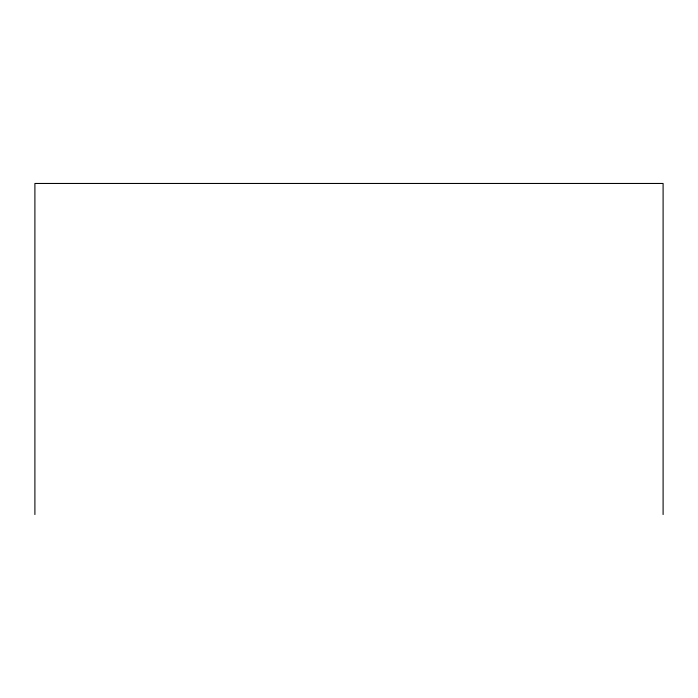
<?xml version="1.0" encoding="UTF-8"?>
<svg xmlns="http://www.w3.org/2000/svg" width="698" height="698" viewBox="0 0 698 698"><rect width="100%" height="100%" fill="white"/><g stroke="black" fill="none" stroke-linecap="round" stroke-linejoin="round"><path stroke-width="1.05" d="M663.1 514.539L663.1 183.461L34.9 183.461L34.9 514.539"/></g></svg>
